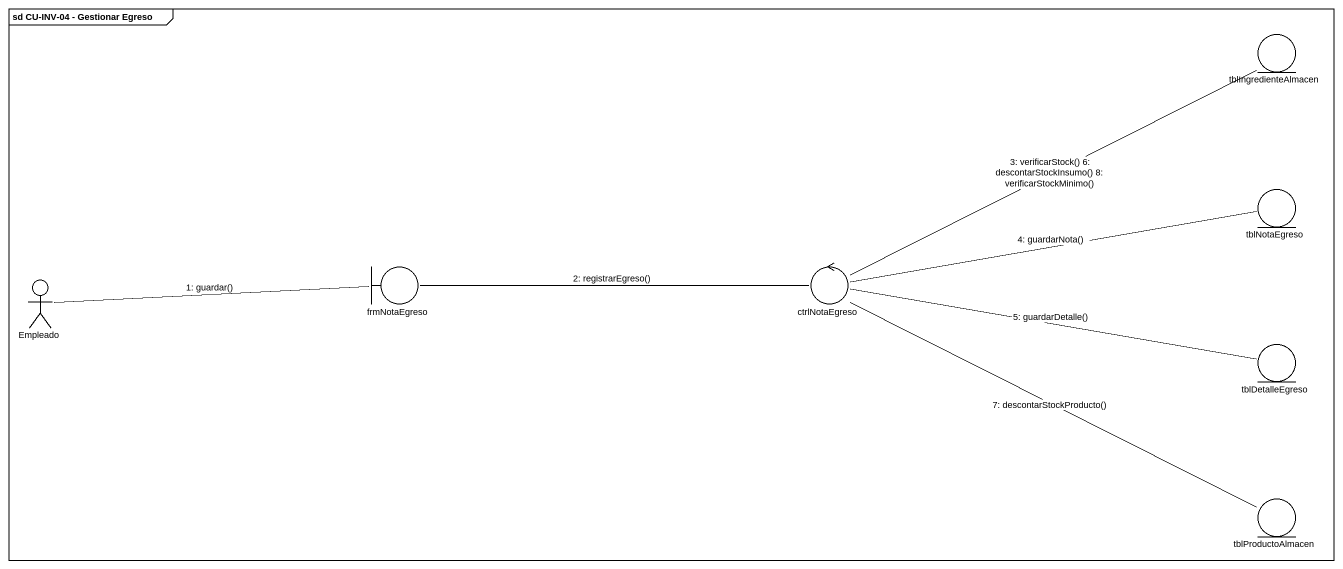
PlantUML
@startuml
mainframe sd CU-INV-04 - Gestionar Egreso
entity tblIngredienteAlmacen
entity tblNotaEgreso
boundary frmNotaEgreso
control ctrlNotaEgreso
actor Empleado
entity tblDetalleEgreso
entity tblProductoAlmacen
frmNotaEgreso -right- ctrlNotaEgreso : 2: registrarEgreso()
ctrlNotaEgreso -right- tblIngredienteAlmacen : 3: verificarStock() 6: descontarStockInsumo() 8: verificarStockMinimo()
ctrlNotaEgreso -right- tblNotaEgreso : 4: guardarNota()
ctrlNotaEgreso -right- tblDetalleEgreso : 5: guardarDetalle()
ctrlNotaEgreso -right- tblProductoAlmacen : 7: descontarStockProducto()
Empleado -right- frmNotaEgreso : 1: guardar()
@enduml
